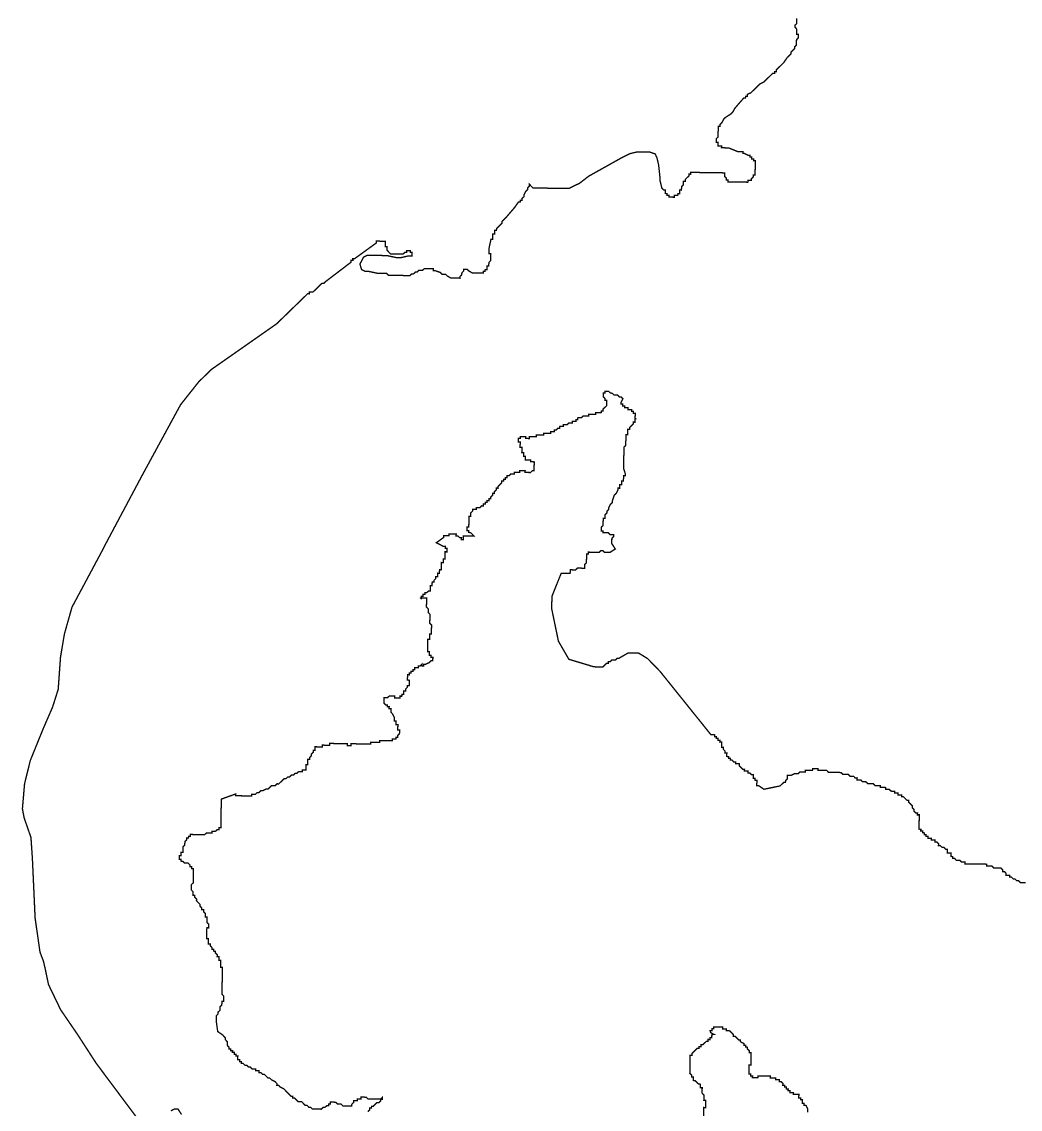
# Model space of a CAD drawing. Header units: metres. Extents: x 257673 to 289848, y 2129691 to 2228029.
# Drawn here: x 264487 to 266704, y 2143651 to 2146067 of the extents above; entities that cross this region are included whole.
import ezdxf

# ---------------------------------------------------------------- set-up
doc = ezdxf.new("R2010")
doc.units = ezdxf.units.M
doc.header["$MEASUREMENT"] = 0
doc.layers.add('HAZARDS LINE', color=1, linetype='Continuous')

msp = doc.modelspace()

# ---------------------------------------------------------------- linework, layer by layer
at = {"layer": 'HAZARDS LINE', "lineweight": 18}
for points in [[(264742.2, 2143632.7, 2.98, 2.98, 0), (264652.3, 2143753.2, 2.98, 2.98, 0), (264610.7, 2143817.4, 2.98, 2.98, 0), (264573.3, 2143872.1, 2.98, 2.98, 0), (264546.3, 2143928.2, 2.98, 2.98, 0), (264538.8, 2143964.1, 2.98, 2.98, 0), (264535.1, 2143980, 2.98, 2.98, 0), (264527.5, 2144000, 2.98, 2.98, 0), (264516.6, 2144075.7, 2.98, 2.98, 0), (264510.6, 2144207.1, 2.98, 2.98, 0), (264507.4, 2144254.8, 2.98, 2.98, 0), (264492.1, 2144298.8, 2.98, 2.98, 0), (264488.4, 2144318.7, 2.98, 2.98, 0), (264493.2, 2144374.3, 2.98, 2.98, 0), (264505.9, 2144425.8, 2.98, 2.98, 0), (264534.8, 2144497, 2.98, 2.98, 0), (264555.4, 2144544.4, 2.98, 2.98, 0), (264567.9, 2144584, 2.98, 2.98, 0), (264573, 2144655.5, 2.98, 2.98, 0), (264581.7, 2144707, 2.98, 2.98, 0), (264598.5, 2144766.4, 2.98, 2.98, 0), (264663.9, 2144888.7, 2.98, 2.98, 0), (264676.2, 2144912.4, 2.98, 2.98, 0), (264753.9, 2145058.4, 2.98, 2.98, 0), (264839.7, 2145216.2, 2.98, 2.98, 0), (264880.2, 2145267.2, 2.98, 2.98, 0), (264908.5, 2145294.7, 2.98, 2.98, 0), (265053.1, 2145395.9, 2.98, 2.98, 0), (265121.7, 2145462.5, 2.98, 2.98, 0), (265125.6, 2145462.4, 2.98, 2.98, 0), (265125.7, 2145466.4, 2.98, 2.98, 0), (265133.6, 2145466.3, 2.98, 2.98, 0), (265153.8, 2145485.9, 2.98, 2.98, 0), (265157.8, 2145485.8, 2.98, 2.98, 0), (265161.8, 2145489.7, 2.98, 2.98, 0), (265218.1, 2145532.6, 2.98, 2.98, 0), (265218.2, 2145536.6, 2.98, 2.98, 0), (265222.2, 2145536.5, 2.98, 2.98, 0), (265222.2, 2145540.5, 2.98, 2.98, 0), (265226.2, 2145540.5, 2.98, 2.98, 0), (265258.3, 2145563.8, 2.98, 2.98, 0), (265274.4, 2145575.5, 2.98, 2.98, 0), (265274.5, 2145579.5, 2.98, 2.98, 0), (265294.4, 2145579.2, 2.98, 2.98, 0), (265294.2, 2145567.3, 2.98, 2.98, 0), (265298.2, 2145567.2, 2.98, 2.98, 0), (265298, 2145559.3, 2.98, 2.98, 0), (265302, 2145555.2, 2.98, 2.98, 0), (265305.9, 2145551.2, 2.98, 2.98, 0), (265333.7, 2145550.8, 2.98, 2.98, 0), (265337.7, 2145554.7, 2.98, 2.98, 0), (265341.7, 2145554.7, 2.98, 2.98, 0), (265341.8, 2145558.6, 2.98, 2.98, 0), (265349.7, 2145558.5, 2.98, 2.98, 0), (265349.7, 2145554.5, 2.98, 2.98, 0), (265353.6, 2145554.5, 2.98, 2.98, 0), (265353.5, 2145546.5, 2.98, 2.98, 0), (265345.6, 2145546.6, 2.98, 2.98, 0), (265329.6, 2145542.9, 2.98, 2.98, 0), (265317.7, 2145543.1, 2.98, 2.98, 0), (265297.9, 2145547.4, 2.98, 2.98, 0), (265254.1, 2145548, 2.98, 2.98, 0), (265246.1, 2145544.1, 2.98, 2.98, 0), (265242, 2145536.3, 2.98, 2.98, 0), (265237.9, 2145528.4, 2.98, 2.98, 0), (265241.7, 2145516.4, 2.98, 2.98, 0), (265249.6, 2145512.3, 2.98, 2.98, 0), (265257.6, 2145512.2, 2.98, 2.98, 0), (265277.4, 2145507.9, 2.98, 2.98, 0), (265297.3, 2145507.6, 2.98, 2.98, 0), (265301.2, 2145503.6, 2.98, 2.98, 0), (265348.9, 2145502.9, 2.98, 2.98, 0), (265352.9, 2145506.8, 2.98, 2.98, 0), (265356.9, 2145506.7, 2.98, 2.98, 0), (265360.9, 2145510.6, 2.98, 2.98, 0), (265364.9, 2145510.6, 2.98, 2.98, 0), (265368.9, 2145514.5, 2.98, 2.98, 0), (265376.9, 2145514.4, 2.98, 2.98, 0), (265380.9, 2145518.3, 2.98, 2.98, 0), (265400.8, 2145518, 2.98, 2.98, 0), (265400.7, 2145514, 2.98, 2.98, 0), (265404.7, 2145514, 2.98, 2.98, 0), (265416.6, 2145509.8, 2.98, 2.98, 0), (265420.5, 2145505.8, 2.98, 2.98, 0), (265428.4, 2145505.6, 2.98, 2.98, 0), (265432.4, 2145501.6, 2.98, 2.98, 0), (265440.2, 2145497.5, 2.98, 2.98, 0), (265460.1, 2145497.2, 2.98, 2.98, 0), (265460.2, 2145501.2, 2.98, 2.98, 0), (265464.2, 2145505.1, 2.98, 2.98, 0), (265464.3, 2145509.1, 2.98, 2.98, 0), (265468.3, 2145513, 2.98, 2.98, 0), (265468.4, 2145517, 2.98, 2.98, 0), (265476.3, 2145516.9, 2.98, 2.98, 0), (265480.2, 2145512.8, 2.98, 2.98, 0), (265488.1, 2145508.7, 2.98, 2.98, 0), (265512, 2145508.4, 2.98, 2.98, 0), (265512, 2145512.4, 2.98, 2.98, 0), (265516, 2145512.3, 2.98, 2.98, 0), (265516.1, 2145516.3, 2.98, 2.98, 0), (265520, 2145516.2, 2.98, 2.98, 0), (265520.2, 2145524.2, 2.98, 2.98, 0), (265524.1, 2145524.1, 2.98, 2.98, 0), (265524.3, 2145532.1, 2.98, 2.98, 0), (265528.3, 2145536, 2.98, 2.98, 0), (265528.5, 2145551.9, 2.98, 2.98, 0), (265524.5, 2145551.9, 2.98, 2.98, 0), (265524.7, 2145563.9, 2.98, 2.98, 0), (265529, 2145583.7, 2.98, 2.98, 0), (265533, 2145583.6, 2.98, 2.98, 0), (265533.1, 2145595.6, 2.98, 2.98, 0), (265537.1, 2145595.5, 2.98, 2.98, 0), (265537.2, 2145603.4, 2.98, 2.98, 0), (265541.2, 2145603.4, 2.98, 2.98, 0), (265541.3, 2145607.4, 2.98, 2.98, 0), (265553.4, 2145619.1, 2.98, 2.98, 0), (265553.4, 2145623.1, 2.98, 2.98, 0), (265557.5, 2145627, 2.98, 2.98, 0), (265561.5, 2145630.9, 2.98, 2.98, 0), (265581.7, 2145654.5, 2.98, 2.98, 0), (265589.9, 2145666.3, 2.98, 2.98, 0), (265593.8, 2145666.2, 2.98, 2.98, 0), (265593.9, 2145670.2, 2.98, 2.98, 0), (265597.9, 2145670.1, 2.98, 2.98, 0), (265597.9, 2145674.1, 2.98, 2.98, 0), (265602, 2145678, 2.98, 2.98, 0), (265602, 2145682, 2.98, 2.98, 0), (265606.1, 2145689.9, 2.98, 2.98, 0), (265610.1, 2145693.8, 2.98, 2.98, 0), (265610.2, 2145697.8, 2.98, 2.98, 0), (265614.2, 2145701.7, 2.98, 2.98, 0), (265614.3, 2145705.7, 2.98, 2.98, 0), (265622.1, 2145697.6, 2.98, 2.98, 0), (265701.6, 2145696.4, 2.98, 2.98, 0), (265725.7, 2145708, 2.98, 2.98, 0), (265745.8, 2145723.6, 2.98, 2.98, 0), (265821.9, 2145766.2, 2.98, 2.98, 0), (265838, 2145773.9, 2.98, 2.98, 0), (265853.9, 2145777.7, 2.98, 2.98, 0), (265881.7, 2145777.3, 2.98, 2.98, 0), (265893.6, 2145773.1, 2.98, 2.98, 0), (265897.5, 2145765.1, 2.98, 2.98, 0), (265901.2, 2145749.1, 2.98, 2.98, 0), (265904.7, 2145717.3, 2.98, 2.98, 0), (265904.6, 2145713.3, 2.98, 2.98, 0), (265908.4, 2145697.3, 2.98, 2.98, 0), (265912.3, 2145693.3, 2.98, 2.98, 0), (265916.3, 2145693.3, 2.98, 2.98, 0), (265916.2, 2145685.3, 2.98, 2.98, 0), (265920.1, 2145685.2, 2.98, 2.98, 0), (265920.1, 2145681.3, 2.98, 2.98, 0), (265924, 2145681.2, 2.98, 2.98, 0), (265924, 2145677.2, 2.98, 2.98, 0), (265935.9, 2145677.1, 2.98, 2.98, 0), (265936, 2145681, 2.98, 2.98, 0), (265943.9, 2145680.9, 2.98, 2.98, 0), (265944, 2145684.9, 2.98, 2.98, 0), (265948, 2145684.8, 2.98, 2.98, 0), (265948.1, 2145692.8, 2.98, 2.98, 0), (265952, 2145692.7, 2.98, 2.98, 0), (265952.2, 2145700.7, 2.98, 2.98, 0), (265956.2, 2145704.6, 2.98, 2.98, 0), (265956.3, 2145712.5, 2.98, 2.98, 0), (265960.3, 2145712.5, 2.98, 2.98, 0), (265960.3, 2145716.5, 2.98, 2.98, 0), (265968.4, 2145724.3, 2.98, 2.98, 0), (265968.5, 2145728.3, 2.98, 2.98, 0), (265972.4, 2145728.2, 2.98, 2.98, 0), (265972.5, 2145732.2, 2.98, 2.98, 0), (266048, 2145731.1, 2.98, 2.98, 0), (266047.9, 2145723.1, 2.98, 2.98, 0), (266051.8, 2145719.1, 2.98, 2.98, 0), (266051.8, 2145715.1, 2.98, 2.98, 0), (266055.7, 2145715, 2.98, 2.98, 0), (266055.7, 2145711.1, 2.98, 2.98, 0), (266099.4, 2145710.4, 2.98, 2.98, 0), (266099.5, 2145714.4, 2.98, 2.98, 0), (266107.4, 2145714.3, 2.98, 2.98, 0), (266107.5, 2145718.3, 2.98, 2.98, 0), (266111.5, 2145722.2, 2.98, 2.98, 0), (266111.6, 2145726.1, 2.98, 2.98, 0), (266115.5, 2145726.1, 2.98, 2.98, 0), (266116, 2145757.9, 2.98, 2.98, 0), (266112, 2145757.9, 2.98, 2.98, 0), (266112.1, 2145761.9, 2.98, 2.98, 0), (266108.1, 2145762, 2.98, 2.98, 0), (266108.2, 2145766, 2.98, 2.98, 0), (266104.2, 2145766, 2.98, 2.98, 0), (266104.3, 2145770, 2.98, 2.98, 0), (266100.3, 2145770.1, 2.98, 2.98, 0), (266092.4, 2145774.1, 2.98, 2.98, 0), (266088.4, 2145774.2, 2.98, 2.98, 0), (266088.5, 2145778.2, 2.98, 2.98, 0), (266076.6, 2145778.4, 2.98, 2.98, 0), (266056.8, 2145786.6, 2.98, 2.98, 0), (266040.9, 2145786.8, 2.98, 2.98, 0), (266041, 2145790.8, 2.98, 2.98, 0), (266033, 2145790.9, 2.98, 2.98, 0), (266033.1, 2145798.9, 2.98, 2.98, 0), (266029.2, 2145798.9, 2.98, 2.98, 0), (266029.3, 2145806.9, 2.98, 2.98, 0), (266033.3, 2145810.8, 2.98, 2.98, 0), (266033.7, 2145834.7, 2.98, 2.98, 0), (266037.6, 2145834.6, 2.98, 2.98, 0), (266037.7, 2145838.6, 2.98, 2.98, 0), (266041.7, 2145842.5, 2.98, 2.98, 0), (266045.8, 2145850.4, 2.98, 2.98, 0), (266049.9, 2145854.3, 2.98, 2.98, 0), (266061.9, 2145862.1, 2.98, 2.98, 0), (266065.9, 2145866, 2.98, 2.98, 0), (266070, 2145873.9, 2.98, 2.98, 0), (266090.3, 2145897.4, 2.98, 2.98, 0), (266094.2, 2145897.4, 2.98, 2.98, 0), (266094.3, 2145901.4, 2.98, 2.98, 0), (266098.3, 2145901.3, 2.98, 2.98, 0), (266098.3, 2145905.3, 2.98, 2.98, 0), (266106.3, 2145909.1, 2.98, 2.98, 0), (266110.4, 2145913.1, 2.98, 2.98, 0), (266126.5, 2145928.7, 2.98, 2.98, 0), (266134.5, 2145932.6, 2.98, 2.98, 0), (266154.7, 2145952.2, 2.98, 2.98, 0), (266158.7, 2145952.1, 2.98, 2.98, 0), (266158.7, 2145956.1, 2.98, 2.98, 0), (266162.7, 2145956, 2.98, 2.98, 0), (266162.8, 2145960, 2.98, 2.98, 0), (266166.8, 2145963.9, 2.98, 2.98, 0), (266178.9, 2145975.7, 2.98, 2.98, 0), (266187, 2145987.5, 2.98, 2.98, 0), (266191, 2145991.4, 2.98, 2.98, 0), (266195.1, 2145995.3, 2.98, 2.98, 0), (266195.1, 2145999.3, 2.98, 2.98, 0), (266199.2, 2146003.2, 2.98, 2.98, 0), (266203.2, 2146007.1, 2.98, 2.98, 0), (266203.3, 2146011.1, 2.98, 2.98, 0), (266207.3, 2146015, 2.98, 2.98, 0), (266207.5, 2146026.9, 2.98, 2.98, 0), (266211.5, 2146030.8, 2.98, 2.98, 0), (266211.6, 2146038.8, 2.98, 2.98, 0), (266207.7, 2146038.9, 2.98, 2.98, 0), (266207.8, 2146050.8, 2.98, 2.98, 0), (266203.9, 2146054.8, 2.98, 2.98, 0), (266204, 2146058.8, 2.98, 2.98, 0), (266208, 2146062.7, 2.98, 2.98, 0), (266208.2, 2146074.6, 2.98, 2.98, 0)], [(266716.4, 2144154.4, 2.98, 2.98, 0), (266704.5, 2144154.6, 2.98, 2.98, 0), (266700.6, 2144158.7, 2.98, 2.98, 0), (266696.6, 2144158.7, 2.98, 2.98, 0), (266692.7, 2144162.7, 2.98, 2.98, 0), (266688.7, 2144162.8, 2.98, 2.98, 0), (266684.8, 2144166.8, 2.98, 2.98, 0), (266680.8, 2144166.9, 2.98, 2.98, 0), (266680.9, 2144170.9, 2.98, 2.98, 0), (266672.9, 2144171, 2.98, 2.98, 0), (266673, 2144175, 2.98, 2.98, 0), (266669.1, 2144179, 2.98, 2.98, 0), (266665.1, 2144179.1, 2.98, 2.98, 0), (266665.2, 2144183, 2.98, 2.98, 0), (266661.2, 2144187.1, 2.98, 2.98, 0), (266645.3, 2144187.3, 2.98, 2.98, 0), (266641.4, 2144191.3, 2.98, 2.98, 0), (266629.5, 2144191.5, 2.98, 2.98, 0), (266629.6, 2144195.5, 2.98, 2.98, 0), (266581.9, 2144196.2, 2.98, 2.98, 0), (266581.9, 2144200.2, 2.98, 2.98, 0), (266574, 2144200.3, 2.98, 2.98, 0), (266570.1, 2144204.3, 2.98, 2.98, 0), (266562.1, 2144204.4, 2.98, 2.98, 0), (266558.2, 2144208.5, 2.98, 2.98, 0), (266554.2, 2144208.5, 2.98, 2.98, 0), (266554.3, 2144212.5, 2.98, 2.98, 0), (266550.3, 2144212.6, 2.98, 2.98, 0), (266550.4, 2144220.5, 2.98, 2.98, 0), (266542.5, 2144220.6, 2.98, 2.98, 0), (266542.6, 2144228.6, 2.98, 2.98, 0), (266538.6, 2144228.7, 2.98, 2.98, 0), (266534.7, 2144232.7, 2.98, 2.98, 0), (266530.7, 2144232.7, 2.98, 2.98, 0), (266526.8, 2144236.8, 2.98, 2.98, 0), (266522.8, 2144236.8, 2.98, 2.98, 0), (266522.9, 2144240.8, 2.98, 2.98, 0), (266519, 2144244.9, 2.98, 2.98, 0), (266515, 2144244.9, 2.98, 2.98, 0), (266515.1, 2144248.9, 2.98, 2.98, 0), (266507.1, 2144249, 2.98, 2.98, 0), (266507.2, 2144253, 2.98, 2.98, 0), (266499.2, 2144253.1, 2.98, 2.98, 0), (266499.3, 2144257.1, 2.98, 2.98, 0), (266495.3, 2144257.1, 2.98, 2.98, 0), (266495.4, 2144261.1, 2.98, 2.98, 0), (266491.4, 2144261.2, 2.98, 2.98, 0), (266491.4, 2144265.1, 2.98, 2.98, 0), (266487.5, 2144265.2, 2.98, 2.98, 0), (266487.5, 2144269.2, 2.98, 2.98, 0), (266483.6, 2144269.2, 2.98, 2.98, 0), (266483.6, 2144273.2, 2.98, 2.98, 0), (266479.6, 2144273.3, 2.98, 2.98, 0), (266480.1, 2144305.1, 2.98, 2.98, 0), (266476.1, 2144305.1, 2.98, 2.98, 0), (266476.2, 2144309.1, 2.98, 2.98, 0), (266472.2, 2144309.2, 2.98, 2.98, 0), (266468.3, 2144313.2, 2.98, 2.98, 0), (266468.4, 2144317.2, 2.98, 2.98, 0), (266464.4, 2144321.2, 2.98, 2.98, 0), (266464.5, 2144325.2, 2.98, 2.98, 0), (266456.7, 2144333.3, 2.98, 2.98, 0), (266456.7, 2144337.2, 2.98, 2.98, 0), (266452.8, 2144337.3, 2.98, 2.98, 0), (266448.8, 2144341.3, 2.98, 2.98, 0), (266444.9, 2144345.4, 2.98, 2.98, 0), (266441, 2144345.4, 2.98, 2.98, 0), (266441, 2144349.4, 2.98, 2.98, 0), (266433.1, 2144349.5, 2.98, 2.98, 0), (266433.1, 2144353.5, 2.98, 2.98, 0), (266425.2, 2144353.6, 2.98, 2.98, 0), (266425.2, 2144357.6, 2.98, 2.98, 0), (266417.3, 2144357.7, 2.98, 2.98, 0), (266413.4, 2144361.7, 2.98, 2.98, 0), (266405.4, 2144361.9, 2.98, 2.98, 0), (266405.5, 2144365.8, 2.98, 2.98, 0), (266393.5, 2144366, 2.98, 2.98, 0), (266393.6, 2144370, 2.98, 2.98, 0), (266381.7, 2144370.2, 2.98, 2.98, 0), (266377.8, 2144374.2, 2.98, 2.98, 0), (266365.8, 2144374.4, 2.98, 2.98, 0), (266361.9, 2144378.4, 2.98, 2.98, 0), (266354, 2144378.5, 2.98, 2.98, 0), (266350.1, 2144382.6, 2.98, 2.98, 0), (266342.1, 2144382.7, 2.98, 2.98, 0), (266342.2, 2144386.6, 2.98, 2.98, 0), (266338.2, 2144386.7, 2.98, 2.98, 0), (266334.3, 2144390.7, 2.98, 2.98, 0), (266326.3, 2144390.9, 2.98, 2.98, 0), (266322.4, 2144394.9, 2.98, 2.98, 0), (266310.5, 2144395.1, 2.98, 2.98, 0), (266306.6, 2144399.1, 2.98, 2.98, 0), (266278.7, 2144399.5, 2.98, 2.98, 0), (266274.8, 2144403.6, 2.98, 2.98, 0), (266255, 2144403.8, 2.98, 2.98, 0), (266255, 2144407.8, 2.98, 2.98, 0), (266243.1, 2144408, 2.98, 2.98, 0), (266243, 2144404, 2.98, 2.98, 0), (266227.1, 2144404.3, 2.98, 2.98, 0), (266227.1, 2144400.3, 2.98, 2.98, 0), (266215.1, 2144400.5, 2.98, 2.98, 0), (266211.1, 2144396.5, 2.98, 2.98, 0), (266203.2, 2144396.7, 2.98, 2.98, 0), (266195.2, 2144392.8, 2.98, 2.98, 0), (266187.2, 2144392.9, 2.98, 2.98, 0), (266187.1, 2144385, 2.98, 2.98, 0), (266183.1, 2144381.1, 2.98, 2.98, 0), (266183, 2144377.1, 2.98, 2.98, 0), (266179, 2144377.1, 2.98, 2.98, 0), (266175, 2144373.2, 2.98, 2.98, 0), (266171, 2144369.3, 2.98, 2.98, 0), (266135.1, 2144361.9, 2.98, 2.98, 0), (266123.3, 2144370, 2.98, 2.98, 0), (266119.3, 2144370.1, 2.98, 2.98, 0), (266119.5, 2144382, 2.98, 2.98, 0), (266115.5, 2144382.1, 2.98, 2.98, 0), (266115.5, 2144386, 2.98, 2.98, 0), (266111.6, 2144386.1, 2.98, 2.98, 0), (266111.7, 2144394, 2.98, 2.98, 0), (266107.7, 2144394.1, 2.98, 2.98, 0), (266103.8, 2144398.1, 2.98, 2.98, 0), (266099.8, 2144398.2, 2.98, 2.98, 0), (266099.9, 2144402.2, 2.98, 2.98, 0), (266091.9, 2144402.3, 2.98, 2.98, 0), (266092, 2144406.3, 2.98, 2.98, 0), (266088, 2144406.3, 2.98, 2.98, 0), (266084.1, 2144410.4, 2.98, 2.98, 0), (266080.2, 2144414.4, 2.98, 2.98, 0), (266080.2, 2144418.4, 2.98, 2.98, 0), (266072.3, 2144418.5, 2.98, 2.98, 0), (266072.3, 2144422.5, 2.98, 2.98, 0), (266068.4, 2144422.5, 2.98, 2.98, 0), (266064.5, 2144426.6, 2.98, 2.98, 0), (266060.5, 2144426.6, 2.98, 2.98, 0), (266060.5, 2144430.6, 2.98, 2.98, 0), (266056.6, 2144430.7, 2.98, 2.98, 0), (266056.6, 2144434.6, 2.98, 2.98, 0), (266052.6, 2144434.7, 2.98, 2.98, 0), (266052.8, 2144442.6, 2.98, 2.98, 0), (266048.8, 2144442.7, 2.98, 2.98, 0), (266048.9, 2144446.7, 2.98, 2.98, 0), (266044.9, 2144450.7, 2.98, 2.98, 0), (266045, 2144454.7, 2.98, 2.98, 0), (266041, 2144454.7, 2.98, 2.98, 0), (266041.2, 2144466.7, 2.98, 2.98, 0), (266037.2, 2144466.7, 2.98, 2.98, 0), (266037.3, 2144470.7, 2.98, 2.98, 0), (266033.3, 2144470.8, 2.98, 2.98, 0), (266033.4, 2144474.7, 2.98, 2.98, 0), (266029.4, 2144474.8, 2.98, 2.98, 0), (266029.4, 2144478.8, 2.98, 2.98, 0), (266025.5, 2144478.8, 2.98, 2.98, 0), (266025.5, 2144482.8, 2.98, 2.98, 0), (266017.6, 2144482.9, 2.98, 2.98, 0), (265904.4, 2144623.8, 2.98, 2.98, 0), (265877, 2144652, 2.98, 2.98, 0), (265857.3, 2144664.2, 2.98, 2.98, 0), (265833.4, 2144664.6, 2.98, 2.98, 0), (265813.4, 2144653, 2.98, 2.98, 0), (265809.4, 2144653, 2.98, 2.98, 0), (265805.4, 2144649.1, 2.98, 2.98, 0), (265797.4, 2144649.2, 2.98, 2.98, 0), (265793.4, 2144645.3, 2.98, 2.98, 0), (265789.4, 2144645.4, 2.98, 2.98, 0), (265789.3, 2144641.4, 2.98, 2.98, 0), (265785.4, 2144641.4, 2.98, 2.98, 0), (265781.3, 2144637.5, 2.98, 2.98, 0), (265777.3, 2144633.6, 2.98, 2.98, 0), (265757.4, 2144633.9, 2.98, 2.98, 0), (265729.7, 2144642.3, 2.98, 2.98, 0), (265702, 2144650.6, 2.98, 2.98, 0), (265678.8, 2144690.7, 2.98, 2.98, 0), (265671.3, 2144726.6, 2.98, 2.98, 0), (265663.9, 2144762.5, 2.98, 2.98, 0), (265664.3, 2144790.4, 2.98, 2.98, 0), (265685, 2144841.8, 2.98, 2.98, 0), (265704.8, 2144841.5, 2.98, 2.98, 0), (265705, 2144849.4, 2.98, 2.98, 0), (265716.9, 2144849.2, 2.98, 2.98, 0), (265720.9, 2144853.2, 2.98, 2.98, 0), (265736.8, 2144852.9, 2.98, 2.98, 0), (265736.9, 2144860.9, 2.98, 2.98, 0), (265741, 2144864.8, 2.98, 2.98, 0), (265741.3, 2144884.7, 2.98, 2.98, 0), (265745.2, 2144884.6, 2.98, 2.98, 0), (265745.3, 2144888.6, 2.98, 2.98, 0), (265769.1, 2144888.2, 2.98, 2.98, 0), (265773.2, 2144892.1, 2.98, 2.98, 0), (265777.2, 2144892.1, 2.98, 2.98, 0), (265781.1, 2144888, 2.98, 2.98, 0), (265793, 2144887.9, 2.98, 2.98, 0), (265805, 2144895.6, 2.98, 2.98, 0), (265797.3, 2144907.7, 2.98, 2.98, 0), (265797.4, 2144919.6, 2.98, 2.98, 0), (265801.5, 2144923.5, 2.98, 2.98, 0), (265801.5, 2144927.5, 2.98, 2.98, 0), (265793.6, 2144927.6, 2.98, 2.98, 0), (265789.7, 2144931.7, 2.98, 2.98, 0), (265777.7, 2144931.8, 2.98, 2.98, 0), (265777.8, 2144935.8, 2.98, 2.98, 0), (265773.8, 2144935.9, 2.98, 2.98, 0), (265773.9, 2144943.8, 2.98, 2.98, 0), (265778, 2144947.7, 2.98, 2.98, 0), (265778.2, 2144963.6, 2.98, 2.98, 0), (265782.2, 2144963.6, 2.98, 2.98, 0), (265782.3, 2144971.5, 2.98, 2.98, 0), (265786.3, 2144975.5, 2.98, 2.98, 0), (265786.4, 2144979.4, 2.98, 2.98, 0), (265790.4, 2144983.3, 2.98, 2.98, 0), (265790.5, 2144987.3, 2.98, 2.98, 0), (265794.6, 2144995.2, 2.98, 2.98, 0), (265798.6, 2144999.1, 2.98, 2.98, 0), (265798.7, 2145003.1, 2.98, 2.98, 0), (265802.8, 2145015, 2.98, 2.98, 0), (265806.9, 2145018.9, 2.98, 2.98, 0), (265811, 2145026.8, 2.98, 2.98, 0), (265811, 2145030.8, 2.98, 2.98, 0), (265815, 2145030.7, 2.98, 2.98, 0), (265815.1, 2145038.6, 2.98, 2.98, 0), (265819.1, 2145038.6, 2.98, 2.98, 0), (265819.2, 2145046.5, 2.98, 2.98, 0), (265823.2, 2145046.5, 2.98, 2.98, 0), (265823.4, 2145058.4, 2.98, 2.98, 0), (265827.3, 2145058.3, 2.98, 2.98, 0), (265827.4, 2145062.3, 2.98, 2.98, 0), (265823.6, 2145074.3, 2.98, 2.98, 0), (265824.3, 2145122, 2.98, 2.98, 0), (265828.3, 2145125.9, 2.98, 2.98, 0), (265828.7, 2145149.8, 2.98, 2.98, 0), (265832.7, 2145149.7, 2.98, 2.98, 0), (265832.8, 2145161.7, 2.98, 2.98, 0), (265836.8, 2145161.6, 2.98, 2.98, 0), (265836.9, 2145165.6, 2.98, 2.98, 0), (265840.9, 2145169.5, 2.98, 2.98, 0), (265844.9, 2145173.4, 2.98, 2.98, 0), (265845, 2145177.4, 2.98, 2.98, 0), (265849, 2145177.3, 2.98, 2.98, 0), (265849.1, 2145185.3, 2.98, 2.98, 0), (265849.3, 2145197.2, 2.98, 2.98, 0), (265845.3, 2145197.3, 2.98, 2.98, 0), (265845.4, 2145201.2, 2.98, 2.98, 0), (265841.4, 2145201.3, 2.98, 2.98, 0), (265841.4, 2145205.3, 2.98, 2.98, 0), (265833.5, 2145205.4, 2.98, 2.98, 0), (265833.5, 2145209.4, 2.98, 2.98, 0), (265825.6, 2145209.5, 2.98, 2.98, 0), (265825.7, 2145213.5, 2.98, 2.98, 0), (265821.7, 2145213.5, 2.98, 2.98, 0), (265821.7, 2145217.5, 2.98, 2.98, 0), (265817.8, 2145217.5, 2.98, 2.98, 0), (265817.8, 2145221.5, 2.98, 2.98, 0), (265821.9, 2145229.4, 2.98, 2.98, 0), (265818, 2145233.4, 2.98, 2.98, 0), (265814, 2145233.5, 2.98, 2.98, 0), (265810.1, 2145237.5, 2.98, 2.98, 0), (265802.2, 2145237.7, 2.98, 2.98, 0), (265798.2, 2145241.7, 2.98, 2.98, 0), (265794.3, 2145241.8, 2.98, 2.98, 0), (265790.4, 2145245.8, 2.98, 2.98, 0), (265782.4, 2145245.9, 2.98, 2.98, 0), (265782.3, 2145241.9, 2.98, 2.98, 0), (265778.4, 2145242, 2.98, 2.98, 0), (265778.3, 2145234, 2.98, 2.98, 0), (265782.2, 2145230, 2.98, 2.98, 0), (265782.1, 2145226, 2.98, 2.98, 0), (265786.1, 2145226, 2.98, 2.98, 0), (265785.9, 2145214, 2.98, 2.98, 0), (265781.9, 2145210.1, 2.98, 2.98, 0), (265777.8, 2145206.2, 2.98, 2.98, 0), (265777.8, 2145202.2, 2.98, 2.98, 0), (265773.8, 2145202.3, 2.98, 2.98, 0), (265773.7, 2145198.3, 2.98, 2.98, 0), (265761.8, 2145198.5, 2.98, 2.98, 0), (265761.8, 2145194.5, 2.98, 2.98, 0), (265745.9, 2145194.8, 2.98, 2.98, 0), (265745.8, 2145190.8, 2.98, 2.98, 0), (265733.9, 2145191, 2.98, 2.98, 0), (265729.8, 2145187, 2.98, 2.98, 0), (265721.9, 2145187.2, 2.98, 2.98, 0), (265721.8, 2145183.2, 2.98, 2.98, 0), (265717.9, 2145183.2, 2.98, 2.98, 0), (265717.8, 2145179.3, 2.98, 2.98, 0), (265709.9, 2145179.4, 2.98, 2.98, 0), (265709.8, 2145175.4, 2.98, 2.98, 0), (265701.8, 2145175.5, 2.98, 2.98, 0), (265697.8, 2145171.6, 2.98, 2.98, 0), (265689.9, 2145171.7, 2.98, 2.98, 0), (265689.8, 2145167.8, 2.98, 2.98, 0), (265681.9, 2145167.9, 2.98, 2.98, 0), (265681.8, 2145163.9, 2.98, 2.98, 0), (265677.8, 2145164, 2.98, 2.98, 0), (265673.8, 2145160, 2.98, 2.98, 0), (265669.8, 2145160.1, 2.98, 2.98, 0), (265669.8, 2145156.1, 2.98, 2.98, 0), (265661.8, 2145156.2, 2.98, 2.98, 0), (265661.7, 2145152.3, 2.98, 2.98, 0), (265645.8, 2145152.5, 2.98, 2.98, 0), (265645.8, 2145148.5, 2.98, 2.98, 0), (265629.9, 2145148.8, 2.98, 2.98, 0), (265629.8, 2145144.8, 2.98, 2.98, 0), (265613.9, 2145145, 2.98, 2.98, 0), (265613.9, 2145141, 2.98, 2.98, 0), (265605.9, 2145141.2, 2.98, 2.98, 0), (265606, 2145145.1, 2.98, 2.98, 0), (265594.1, 2145145.3, 2.98, 2.98, 0), (265594, 2145141.3, 2.98, 2.98, 0), (265590, 2145141.4, 2.98, 2.98, 0), (265589.9, 2145133.4, 2.98, 2.98, 0), (265593.9, 2145133.4, 2.98, 2.98, 0), (265593.7, 2145121.5, 2.98, 2.98, 0), (265597.7, 2145121.4, 2.98, 2.98, 0), (265597.5, 2145109.5, 2.98, 2.98, 0), (265601.5, 2145109.4, 2.98, 2.98, 0), (265601.4, 2145101.5, 2.98, 2.98, 0), (265605.3, 2145101.4, 2.98, 2.98, 0), (265605.2, 2145093.5, 2.98, 2.98, 0), (265617.1, 2145093.3, 2.98, 2.98, 0), (265617.1, 2145089.3, 2.98, 2.98, 0), (265625, 2145089.2, 2.98, 2.98, 0), (265624.7, 2145069.3, 2.98, 2.98, 0), (265620.8, 2145069.4, 2.98, 2.98, 0), (265616.7, 2145065.5, 2.98, 2.98, 0), (265604.8, 2145065.6, 2.98, 2.98, 0), (265604.9, 2145069.6, 2.98, 2.98, 0), (265592.9, 2145069.8, 2.98, 2.98, 0), (265592.9, 2145065.8, 2.98, 2.98, 0), (265580.9, 2145066, 2.98, 2.98, 0), (265580.9, 2145062, 2.98, 2.98, 0), (265572.9, 2145062.1, 2.98, 2.98, 0), (265568.9, 2145058.2, 2.98, 2.98, 0), (265564.9, 2145058.3, 2.98, 2.98, 0), (265564.9, 2145054.3, 2.98, 2.98, 0), (265560.9, 2145054.3, 2.98, 2.98, 0), (265560.8, 2145050.4, 2.98, 2.98, 0), (265556.9, 2145050.4, 2.98, 2.98, 0), (265556.8, 2145046.5, 2.98, 2.98, 0), (265552.8, 2145046.5, 2.98, 2.98, 0), (265552.8, 2145042.5, 2.98, 2.98, 0), (265544.7, 2145034.7, 2.98, 2.98, 0), (265544.6, 2145030.7, 2.98, 2.98, 0), (265540.7, 2145030.8, 2.98, 2.98, 0), (265540.6, 2145026.8, 2.98, 2.98, 0), (265536.6, 2145022.9, 2.98, 2.98, 0), (265536.5, 2145018.9, 2.98, 2.98, 0), (265532.5, 2145019, 2.98, 2.98, 0), (265532.5, 2145015, 2.98, 2.98, 0), (265528.4, 2145011.1, 2.98, 2.98, 0), (265528.4, 2145007.1, 2.98, 2.98, 0), (265524.4, 2145007.2, 2.98, 2.98, 0), (265524.4, 2145003.2, 2.98, 2.98, 0), (265520.4, 2145003.3, 2.98, 2.98, 0), (265520.3, 2144999.3, 2.98, 2.98, 0), (265516.3, 2144999.3, 2.98, 2.98, 0), (265516.3, 2144995.4, 2.98, 2.98, 0), (265512.3, 2144995.4, 2.98, 2.98, 0), (265512.3, 2144991.4, 2.98, 2.98, 0), (265508.3, 2144991.5, 2.98, 2.98, 0), (265504.2, 2144987.6, 2.98, 2.98, 0), (265496.3, 2144987.7, 2.98, 2.98, 0), (265496.2, 2144983.7, 2.98, 2.98, 0), (265488.3, 2144983.9, 2.98, 2.98, 0), (265488.2, 2144979.9, 2.98, 2.98, 0), (265484.2, 2144976, 2.98, 2.98, 0), (265484.1, 2144968, 2.98, 2.98, 0), (265480.1, 2144968.1, 2.98, 2.98, 0), (265479.7, 2144944.2, 2.98, 2.98, 0), (265475.8, 2144944.3, 2.98, 2.98, 0), (265475.7, 2144936.3, 2.98, 2.98, 0), (265479.6, 2144936.3, 2.98, 2.98, 0), (265479.6, 2144932.3, 2.98, 2.98, 0), (265483.5, 2144932.2, 2.98, 2.98, 0), (265487.5, 2144928.2, 2.98, 2.98, 0), (265491.4, 2144924.2, 2.98, 2.98, 0), (265467.5, 2144924.5, 2.98, 2.98, 0), (265467.4, 2144916.6, 2.98, 2.98, 0), (265463.4, 2144916.6, 2.98, 2.98, 0), (265463.5, 2144920.6, 2.98, 2.98, 0), (265459.5, 2144920.7, 2.98, 2.98, 0), (265455.6, 2144924.7, 2.98, 2.98, 0), (265451.6, 2144924.7, 2.98, 2.98, 0), (265451.7, 2144928.7, 2.98, 2.98, 0), (265435.8, 2144929, 2.98, 2.98, 0), (265435.7, 2144925, 2.98, 2.98, 0), (265423.8, 2144925.2, 2.98, 2.98, 0), (265423.7, 2144921.2, 2.98, 2.98, 0), (265407.7, 2144909.5, 2.98, 2.98, 0), (265423.4, 2144901.3, 2.98, 2.98, 0), (265427.4, 2144901.3, 2.98, 2.98, 0), (265427.4, 2144897.3, 2.98, 2.98, 0), (265431.3, 2144897.2, 2.98, 2.98, 0), (265431.2, 2144889.3, 2.98, 2.98, 0), (265427.2, 2144889.3, 2.98, 2.98, 0), (265427, 2144873.4, 2.98, 2.98, 0), (265423, 2144873.5, 2.98, 2.98, 0), (265422.9, 2144865.5, 2.98, 2.98, 0), (265418.9, 2144865.6, 2.98, 2.98, 0), (265418.7, 2144849.7, 2.98, 2.98, 0), (265414.7, 2144849.7, 2.98, 2.98, 0), (265414.6, 2144841.8, 2.98, 2.98, 0), (265410.6, 2144841.9, 2.98, 2.98, 0), (265410.5, 2144833.9, 2.98, 2.98, 0), (265406.5, 2144834, 2.98, 2.98, 0), (265406.5, 2144830, 2.98, 2.98, 0), (265402.5, 2144826.1, 2.98, 2.98, 0), (265402.4, 2144822.1, 2.98, 2.98, 0), (265398.4, 2144822.2, 2.98, 2.98, 0), (265398.3, 2144814.2, 2.98, 2.98, 0), (265394.3, 2144814.3, 2.98, 2.98, 0), (265394.1, 2144802.3, 2.98, 2.98, 0), (265390.2, 2144802.4, 2.98, 2.98, 0), (265386.1, 2144798.5, 2.98, 2.98, 0), (265382.2, 2144798.5, 2.98, 2.98, 0), (265382.1, 2144794.6, 2.98, 2.98, 0), (265378.1, 2144794.6, 2.98, 2.98, 0), (265378.1, 2144790.6, 2.98, 2.98, 0), (265374.1, 2144790.7, 2.98, 2.98, 0), (265374, 2144786.7, 2.98, 2.98, 0), (265386, 2144786.5, 2.98, 2.98, 0), (265385.7, 2144766.7, 2.98, 2.98, 0), (265389.6, 2144762.6, 2.98, 2.98, 0), (265389.5, 2144754.7, 2.98, 2.98, 0), (265393.4, 2144750.7, 2.98, 2.98, 0), (265393.1, 2144730.8, 2.98, 2.98, 0), (265397, 2144726.7, 2.98, 2.98, 0), (265396.7, 2144706.9, 2.98, 2.98, 0), (265392.7, 2144706.9, 2.98, 2.98, 0), (265392.6, 2144695, 2.98, 2.98, 0), (265388.6, 2144695.1, 2.98, 2.98, 0), (265388.2, 2144667.2, 2.98, 2.98, 0), (265392.1, 2144667.2, 2.98, 2.98, 0), (265392, 2144659.2, 2.98, 2.98, 0), (265396, 2144659.2, 2.98, 2.98, 0), (265395.9, 2144655.2, 2.98, 2.98, 0), (265399.9, 2144655.1, 2.98, 2.98, 0), (265399.8, 2144647.2, 2.98, 2.98, 0), (265395.8, 2144647.2, 2.98, 2.98, 0), (265391.8, 2144643.3, 2.98, 2.98, 0), (265383.8, 2144639.5, 2.98, 2.98, 0), (265379.8, 2144639.5, 2.98, 2.98, 0), (265379.7, 2144635.5, 2.98, 2.98, 0), (265375.8, 2144635.6, 2.98, 2.98, 0), (265375.8, 2144639.6, 2.98, 2.98, 0), (265371.8, 2144635.7, 2.98, 2.98, 0), (265367.8, 2144635.7, 2.98, 2.98, 0), (265367.8, 2144631.7, 2.98, 2.98, 0), (265359.8, 2144631.9, 2.98, 2.98, 0), (265359.8, 2144627.9, 2.98, 2.98, 0), (265355.8, 2144627.9, 2.98, 2.98, 0), (265355.7, 2144624, 2.98, 2.98, 0), (265351.7, 2144624, 2.98, 2.98, 0), (265351.7, 2144620, 2.98, 2.98, 0), (265347.7, 2144620.1, 2.98, 2.98, 0), (265347.7, 2144616.1, 2.98, 2.98, 0), (265343.7, 2144616.2, 2.98, 2.98, 0), (265343.5, 2144604.3, 2.98, 2.98, 0), (265347.5, 2144604.2, 2.98, 2.98, 0), (265347.3, 2144592.3, 2.98, 2.98, 0), (265343.3, 2144592.3, 2.98, 2.98, 0), (265343.3, 2144588.4, 2.98, 2.98, 0), (265339.2, 2144584.4, 2.98, 2.98, 0), (265339.2, 2144580.5, 2.98, 2.98, 0), (265335.2, 2144580.5, 2.98, 2.98, 0), (265335.1, 2144572.6, 2.98, 2.98, 0), (265331.1, 2144572.6, 2.98, 2.98, 0), (265331, 2144568.7, 2.98, 2.98, 0), (265327.1, 2144568.7, 2.98, 2.98, 0), (265327, 2144564.7, 2.98, 2.98, 0), (265315.1, 2144564.9, 2.98, 2.98, 0), (265315.1, 2144568.9, 2.98, 2.98, 0), (265303.2, 2144569.1, 2.98, 2.98, 0), (265299.2, 2144565.2, 2.98, 2.98, 0), (265291.2, 2144565.3, 2.98, 2.98, 0), (265291.1, 2144553.3, 2.98, 2.98, 0), (265295, 2144549.3, 2.98, 2.98, 0), (265299, 2144549.3, 2.98, 2.98, 0), (265298.9, 2144545.3, 2.98, 2.98, 0), (265302.9, 2144545.2, 2.98, 2.98, 0), (265302.8, 2144541.2, 2.98, 2.98, 0), (265306.8, 2144541.2, 2.98, 2.98, 0), (265306.7, 2144533.2, 2.98, 2.98, 0), (265310.6, 2144529.2, 2.98, 2.98, 0), (265314.4, 2144521.2, 2.98, 2.98, 0), (265314.3, 2144513.2, 2.98, 2.98, 0), (265318.3, 2144513.2, 2.98, 2.98, 0), (265318.2, 2144505.2, 2.98, 2.98, 0), (265322.2, 2144505.2, 2.98, 2.98, 0), (265322, 2144493.2, 2.98, 2.98, 0), (265326, 2144493.2, 2.98, 2.98, 0), (265325.8, 2144485.2, 2.98, 2.98, 0), (265321.8, 2144481.3, 2.98, 2.98, 0), (265321.7, 2144477.3, 2.98, 2.98, 0), (265317.8, 2144477.4, 2.98, 2.98, 0), (265317.7, 2144473.4, 2.98, 2.98, 0), (265309.8, 2144473.5, 2.98, 2.98, 0), (265309.7, 2144469.6, 2.98, 2.98, 0), (265281.9, 2144470, 2.98, 2.98, 0), (265281.8, 2144466, 2.98, 2.98, 0), (265261.9, 2144466.3, 2.98, 2.98, 0), (265261.9, 2144462.3, 2.98, 2.98, 0), (265218.2, 2144463, 2.98, 2.98, 0), (265218.1, 2144459, 2.98, 2.98, 0), (265210.1, 2144459.1, 2.98, 2.98, 0), (265210.2, 2144463.1, 2.98, 2.98, 0), (265170.5, 2144463.7, 2.98, 2.98, 0), (265170.4, 2144459.7, 2.98, 2.98, 0), (265154.5, 2144459.9, 2.98, 2.98, 0), (265154.4, 2144456, 2.98, 2.98, 0), (265138.5, 2144456.2, 2.98, 2.98, 0), (265138.4, 2144448.3, 2.98, 2.98, 0), (265134.4, 2144448.3, 2.98, 2.98, 0), (265134.4, 2144444.3, 2.98, 2.98, 0), (265130.4, 2144440.4, 2.98, 2.98, 0), (265130.3, 2144436.4, 2.98, 2.98, 0), (265126.3, 2144432.5, 2.98, 2.98, 0), (265126.2, 2144428.6, 2.98, 2.98, 0), (265122.2, 2144428.6, 2.98, 2.98, 0), (265122.1, 2144416.7, 2.98, 2.98, 0), (265118.1, 2144416.7, 2.98, 2.98, 0), (265117.9, 2144404.8, 2.98, 2.98, 0), (265109.9, 2144404.9, 2.98, 2.98, 0), (265109.9, 2144401, 2.98, 2.98, 0), (265101.9, 2144401.1, 2.98, 2.98, 0), (265097.9, 2144397.2, 2.98, 2.98, 0), (265093.9, 2144397.2, 2.98, 2.98, 0), (265089.9, 2144393.3, 2.98, 2.98, 0), (265085.9, 2144393.4, 2.98, 2.98, 0), (265081.9, 2144389.4, 2.98, 2.98, 0), (265077.9, 2144389.5, 2.98, 2.98, 0), (265073.9, 2144385.6, 2.98, 2.98, 0), (265069.9, 2144385.6, 2.98, 2.98, 0), (265065.9, 2144381.7, 2.98, 2.98, 0), (265061.8, 2144377.8, 2.98, 2.98, 0), (265057.8, 2144373.9, 2.98, 2.98, 0), (265053.8, 2144374, 2.98, 2.98, 0), (265049.8, 2144370, 2.98, 2.98, 0), (265041.8, 2144370.2, 2.98, 2.98, 0), (265037.8, 2144366.2, 2.98, 2.98, 0), (265033.8, 2144362.3, 2.98, 2.98, 0), (265029.8, 2144362.4, 2.98, 2.98, 0), (265021.8, 2144358.5, 2.98, 2.98, 0), (265017.8, 2144358.6, 2.98, 2.98, 0), (265013.8, 2144354.7, 2.98, 2.98, 0), (265009.8, 2144354.7, 2.98, 2.98, 0), (265005.8, 2144350.8, 2.98, 2.98, 0), (264997.8, 2144350.9, 2.98, 2.98, 0), (264997.8, 2144347, 2.98, 2.98, 0), (264962, 2144347.5, 2.98, 2.98, 0), (264962.1, 2144351.5, 2.98, 2.98, 0), (264930.1, 2144340, 2.98, 2.98, 0), (264929.1, 2144276.4, 2.98, 2.98, 0), (264925.2, 2144276.5, 2.98, 2.98, 0), (264925.1, 2144272.5, 2.98, 2.98, 0), (264921.1, 2144272.5, 2.98, 2.98, 0), (264917.1, 2144268.6, 2.98, 2.98, 0), (264909.1, 2144268.7, 2.98, 2.98, 0), (264909.1, 2144264.8, 2.98, 2.98, 0), (264897.2, 2144264.9, 2.98, 2.98, 0), (264893.1, 2144261, 2.98, 2.98, 0), (264861.3, 2144261.5, 2.98, 2.98, 0), (264861.3, 2144257.5, 2.98, 2.98, 0), (264857.3, 2144257.6, 2.98, 2.98, 0), (264857.2, 2144253.6, 2.98, 2.98, 0), (264853.3, 2144253.7, 2.98, 2.98, 0), (264853.2, 2144249.7, 2.98, 2.98, 0), (264849.2, 2144245.8, 2.98, 2.98, 0), (264849, 2144237.8, 2.98, 2.98, 0), (264845, 2144233.9, 2.98, 2.98, 0), (264844.8, 2144222, 2.98, 2.98, 0), (264840.9, 2144222, 2.98, 2.98, 0), (264840.7, 2144214.1, 2.98, 2.98, 0), (264836.8, 2144214.1, 2.98, 2.98, 0), (264836.6, 2144206.2, 2.98, 2.98, 0), (264840.6, 2144206.1, 2.98, 2.98, 0), (264840.6, 2144202.2, 2.98, 2.98, 0), (264844.5, 2144202.1, 2.98, 2.98, 0), (264848.5, 2144198.1, 2.98, 2.98, 0), (264856.4, 2144197.9, 2.98, 2.98, 0), (264860.3, 2144193.9, 2.98, 2.98, 0), (264860.3, 2144189.9, 2.98, 2.98, 0), (264864.2, 2144189.9, 2.98, 2.98, 0), (264864.2, 2144185.9, 2.98, 2.98, 0), (264868.2, 2144185.8, 2.98, 2.98, 0), (264867.7, 2144154, 2.98, 2.98, 0), (264863.6, 2144150.1, 2.98, 2.98, 0), (264863.5, 2144138.2, 2.98, 2.98, 0), (264867.4, 2144134.2, 2.98, 2.98, 0), (264867.3, 2144126.2, 2.98, 2.98, 0), (264871.2, 2144126.2, 2.98, 2.98, 0), (264871.2, 2144122.2, 2.98, 2.98, 0), (264875.1, 2144118.1, 2.98, 2.98, 0), (264875, 2144114.2, 2.98, 2.98, 0), (264879, 2144110.1, 2.98, 2.98, 0), (264882.9, 2144106.1, 2.98, 2.98, 0), (264882.8, 2144102.1, 2.98, 2.98, 0), (264886.7, 2144098.1, 2.98, 2.98, 0), (264886.7, 2144094.1, 2.98, 2.98, 0), (264890.6, 2144094.1, 2.98, 2.98, 0), (264890.6, 2144090.1, 2.98, 2.98, 0), (264894.5, 2144086, 2.98, 2.98, 0), (264894.4, 2144078.1, 2.98, 2.98, 0), (264898.4, 2144078, 2.98, 2.98, 0), (264898.2, 2144066.1, 2.98, 2.98, 0), (264902.1, 2144062.1, 2.98, 2.98, 0), (264902, 2144054.1, 2.98, 2.98, 0), (264898, 2144054.2, 2.98, 2.98, 0), (264897.6, 2144030.3, 2.98, 2.98, 0), (264901.6, 2144030.3, 2.98, 2.98, 0), (264901.4, 2144018.3, 2.98, 2.98, 0), (264905.4, 2144018.3, 2.98, 2.98, 0), (264905.4, 2144014.3, 2.98, 2.98, 0), (264909.3, 2144010.3, 2.98, 2.98, 0), (264909.2, 2144006.3, 2.98, 2.98, 0), (264913.2, 2144006.2, 2.98, 2.98, 0), (264913.1, 2144002.3, 2.98, 2.98, 0), (264917.1, 2144002.2, 2.98, 2.98, 0), (264917.1, 2143998.2, 2.98, 2.98, 0), (264921, 2143994.2, 2.98, 2.98, 0), (264920.9, 2143990.2, 2.98, 2.98, 0), (264924.9, 2143990.2, 2.98, 2.98, 0), (264924.8, 2143982.2, 2.98, 2.98, 0), (264928.7, 2143982.1, 2.98, 2.98, 0), (264928.5, 2143966.2, 2.98, 2.98, 0), (264932.5, 2143966.2, 2.98, 2.98, 0), (264931.6, 2143906.6, 2.98, 2.98, 0), (264935.5, 2143902.5, 2.98, 2.98, 0), (264935.3, 2143890.6, 2.98, 2.98, 0), (264931.4, 2143890.6, 2.98, 2.98, 0), (264931.2, 2143882.7, 2.98, 2.98, 0), (264927.2, 2143878.8, 2.98, 2.98, 0), (264927.1, 2143870.8, 2.98, 2.98, 0), (264923.1, 2143866.9, 2.98, 2.98, 0), (264923, 2143862.9, 2.98, 2.98, 0), (264919, 2143859, 2.98, 2.98, 0), (264918.8, 2143847.1, 2.98, 2.98, 0), (264922.1, 2143823.8, 2.98, 2.98, 0), (264933.1, 2143816.2, 2.98, 2.98, 0), (264939.4, 2143809.2, 2.98, 2.98, 0), (264939.4, 2143805.3, 2.98, 2.98, 0), (264943.3, 2143801.2, 2.98, 2.98, 0), (264943.2, 2143793.3, 2.98, 2.98, 0), (264947.1, 2143789.2, 2.98, 2.98, 0), (264947.1, 2143785.3, 2.98, 2.98, 0), (264951, 2143785.2, 2.98, 2.98, 0), (264951, 2143781.2, 2.98, 2.98, 0), (264955, 2143781.2, 2.98, 2.98, 0), (264954.9, 2143777.2, 2.98, 2.98, 0), (264958.9, 2143777.2, 2.98, 2.98, 0), (264958.8, 2143773.2, 2.98, 2.98, 0), (264962.8, 2143773.1, 2.98, 2.98, 0), (264962.8, 2143769.1, 2.98, 2.98, 0), (264966.8, 2143769.1, 2.98, 2.98, 0), (264966.7, 2143761.1, 2.98, 2.98, 0), (264970.6, 2143761.1, 2.98, 2.98, 0), (264970.6, 2143757.1, 2.98, 2.98, 0), (264974.6, 2143757.1, 2.98, 2.98, 0), (264974.5, 2143753.1, 2.98, 2.98, 0), (264978.5, 2143753, 2.98, 2.98, 0), (264982.4, 2143749, 2.98, 2.98, 0), (264986.4, 2143748.9, 2.98, 2.98, 0), (264990.3, 2143744.9, 2.98, 2.98, 0), (264994.3, 2143744.9, 2.98, 2.98, 0), (264998.2, 2143740.8, 2.98, 2.98, 0), (265006.2, 2143740.7, 2.98, 2.98, 0), (265006.1, 2143736.8, 2.98, 2.98, 0), (265014.1, 2143736.7, 2.98, 2.98, 0), (265014, 2143732.7, 2.98, 2.98, 0), (265018, 2143732.6, 2.98, 2.98, 0), (265021.9, 2143728.6, 2.98, 2.98, 0), (265025.9, 2143728.5, 2.98, 2.98, 0), (265029.8, 2143724.5, 2.98, 2.98, 0), (265033.8, 2143720.5, 2.98, 2.98, 0), (265037.7, 2143720.4, 2.98, 2.98, 0), (265041.7, 2143716.4, 2.98, 2.98, 0), (265049.6, 2143712.3, 2.98, 2.98, 0), (265053.5, 2143708.3, 2.98, 2.98, 0), (265053.4, 2143704.3, 2.98, 2.98, 0), (265057.4, 2143704.3, 2.98, 2.98, 0), (265061.3, 2143700.2, 2.98, 2.98, 0), (265069.3, 2143696.2, 2.98, 2.98, 0), (265073.2, 2143692.1, 2.98, 2.98, 0), (265077.1, 2143688.1, 2.98, 2.98, 0), (265081, 2143684.1, 2.98, 2.98, 0), (265085, 2143680, 2.98, 2.98, 0), (265088.9, 2143680, 2.98, 2.98, 0), (265088.9, 2143676, 2.98, 2.98, 0), (265092.9, 2143676, 2.98, 2.98, 0), (265096.8, 2143671.9, 2.98, 2.98, 0), (265100.7, 2143667.9, 2.98, 2.98, 0), (265108.7, 2143667.8, 2.98, 2.98, 0), (265112.6, 2143663.8, 2.98, 2.98, 0), (265116.5, 2143659.7, 2.98, 2.98, 0), (265120.5, 2143659.7, 2.98, 2.98, 0), (265124.4, 2143655.7, 2.98, 2.98, 0), (265128.4, 2143655.6, 2.98, 2.98, 0), (265132.3, 2143651.6, 2.98, 2.98, 0), (265152.2, 2143651.3, 2.98, 2.98, 0), (265156.3, 2143655.3, 2.98, 2.98, 0), (265160.2, 2143655.2, 2.98, 2.98, 0), (265164.3, 2143659.1, 2.98, 2.98, 0), (265168.2, 2143659.1, 2.98, 2.98, 0), (265168.3, 2143663.1, 2.98, 2.98, 0), (265172.3, 2143663, 2.98, 2.98, 0), (265172.3, 2143667, 2.98, 2.98, 0), (265184.2, 2143666.8, 2.98, 2.98, 0), (265188.2, 2143662.8, 2.98, 2.98, 0), (265196.1, 2143662.7, 2.98, 2.98, 0), (265200.1, 2143658.7, 2.98, 2.98, 0), (265219.9, 2143658.4, 2.98, 2.98, 0), (265220, 2143662.4, 2.98, 2.98, 0), (265224, 2143666.3, 2.98, 2.98, 0), (265224.1, 2143670.3, 2.98, 2.98, 0), (265232, 2143670.2, 2.98, 2.98, 0), (265232.1, 2143674.2, 2.98, 2.98, 0), (265240, 2143674.1, 2.98, 2.98, 0), (265240.1, 2143678.1, 2.98, 2.98, 0), (265252, 2143677.9, 2.98, 2.98, 0), (265255.9, 2143673.9, 2.98, 2.98, 0), (265287.8, 2143673.5, 2.98, 2.98, 0), (265287.8, 2143677.5, 2.98, 2.98, 0), (265283.8, 2143673.5, 2.98, 2.98, 0), (265283.7, 2143669.5, 2.98, 2.98, 0), (265279.7, 2143665.6, 2.98, 2.98, 0), (265275.7, 2143665.7, 2.98, 2.98, 0), (265271.7, 2143661.7, 2.98, 2.98, 0), (265267.7, 2143657.8, 2.98, 2.98, 0), (265263.7, 2143657.9, 2.98, 2.98, 0), (265263.6, 2143653.9, 2.98, 2.98, 0), (265259.7, 2143653.9, 2.98, 2.98, 0), (265259.6, 2143650, 2.98, 2.98, 0), (265255.6, 2143646, 2.98, 2.98, 0)], [(266001.2, 2143635.1, 2.98, 2.98, 0), (266001.5, 2143655, 2.98, 2.98, 0), (266005.4, 2143654.9, 2.98, 2.98, 0), (266005.6, 2143670.8, 2.98, 2.98, 0), (266001.7, 2143670.9, 2.98, 2.98, 0), (266001.8, 2143682.8, 2.98, 2.98, 0), (265997.9, 2143686.9, 2.98, 2.98, 0), (265998, 2143698.8, 2.98, 2.98, 0), (265994.1, 2143698.8, 2.98, 2.98, 0), (265994.2, 2143706.8, 2.98, 2.98, 0), (265990.2, 2143706.9, 2.98, 2.98, 0), (265986.3, 2143710.9, 2.98, 2.98, 0), (265982.3, 2143714.9, 2.98, 2.98, 0), (265978.4, 2143715, 2.98, 2.98, 0), (265978.5, 2143722.9, 2.98, 2.98, 0), (265974.5, 2143723, 2.98, 2.98, 0), (265974.5, 2143726.9, 2.98, 2.98, 0), (265970.6, 2143731, 2.98, 2.98, 0), (265971.1, 2143770.8, 2.98, 2.98, 0), (265975.1, 2143770.7, 2.98, 2.98, 0), (265975.1, 2143774.7, 2.98, 2.98, 0), (265979.2, 2143778.6, 2.98, 2.98, 0), (265983.2, 2143782.5, 2.98, 2.98, 0), (265987.2, 2143786.5, 2.98, 2.98, 0), (265991.2, 2143786.4, 2.98, 2.98, 0), (265991.3, 2143790.4, 2.98, 2.98, 0), (265995.2, 2143790.3, 2.98, 2.98, 0), (265995.3, 2143794.3, 2.98, 2.98, 0), (265999.3, 2143794.3, 2.98, 2.98, 0), (266003.3, 2143798.2, 2.98, 2.98, 0), (266007.3, 2143802.1, 2.98, 2.98, 0), (266011.3, 2143802.1, 2.98, 2.98, 0), (266011.3, 2143806.1, 2.98, 2.98, 0), (266015.3, 2143806, 2.98, 2.98, 0), (266015.4, 2143810, 2.98, 2.98, 0), (266019.4, 2143809.9, 2.98, 2.98, 0), (266019.5, 2143817.9, 2.98, 2.98, 0), (266023.4, 2143817.8, 2.98, 2.98, 0), (266016.7, 2143821.5, 2.98, 2.98, 0), (266015.6, 2143826, 2.98, 2.98, 0), (266019.6, 2143825.9, 2.98, 2.98, 0), (266019.6, 2143829.9, 2.98, 2.98, 0), (266023.6, 2143829.8, 2.98, 2.98, 0), (266023.7, 2143833.8, 2.98, 2.98, 0), (266043.5, 2143833.5, 2.98, 2.98, 0), (266043.5, 2143829.5, 2.98, 2.98, 0), (266051.4, 2143829.4, 2.98, 2.98, 0), (266051.4, 2143825.4, 2.98, 2.98, 0), (266055.4, 2143825.4, 2.98, 2.98, 0), (266059.3, 2143825.3, 2.98, 2.98, 0), (266063.3, 2143821.3, 2.98, 2.98, 0), (266067.2, 2143817.3, 2.98, 2.98, 0), (266067.1, 2143813.3, 2.98, 2.98, 0), (266071.1, 2143813.2, 2.98, 2.98, 0), (266075, 2143809.2, 2.98, 2.98, 0), (266079, 2143805.2, 2.98, 2.98, 0), (266082.9, 2143805.1, 2.98, 2.98, 0), (266082.9, 2143801.2, 2.98, 2.98, 0), (266090.8, 2143797.1, 2.98, 2.98, 0), (266090.7, 2143793.1, 2.98, 2.98, 0), (266094.7, 2143793.1, 2.98, 2.98, 0), (266094.7, 2143789.1, 2.98, 2.98, 0), (266098.6, 2143789, 2.98, 2.98, 0), (266098.6, 2143785, 2.98, 2.98, 0), (266102.5, 2143781, 2.98, 2.98, 0), (266102.5, 2143777, 2.98, 2.98, 0), (266106.4, 2143777, 2.98, 2.98, 0), (266106.1, 2143749.1, 2.98, 2.98, 0), (266102.1, 2143749.2, 2.98, 2.98, 0), (266101.9, 2143729.3, 2.98, 2.98, 0), (266105.8, 2143729.2, 2.98, 2.98, 0), (266105.8, 2143725.3, 2.98, 2.98, 0), (266109.8, 2143725.2, 2.98, 2.98, 0), (266109.7, 2143721.2, 2.98, 2.98, 0), (266121.6, 2143721.1, 2.98, 2.98, 0), (266121.7, 2143725.1, 2.98, 2.98, 0), (266149.5, 2143724.7, 2.98, 2.98, 0), (266149.5, 2143720.7, 2.98, 2.98, 0), (266161.4, 2143720.6, 2.98, 2.98, 0), (266161.4, 2143716.6, 2.98, 2.98, 0), (266169.3, 2143716.5, 2.98, 2.98, 0), (266169.3, 2143712.5, 2.98, 2.98, 0), (266173.3, 2143712.5, 2.98, 2.98, 0), (266177.2, 2143708.4, 2.98, 2.98, 0), (266177.1, 2143704.5, 2.98, 2.98, 0), (266181.1, 2143704.4, 2.98, 2.98, 0), (266181.1, 2143700.4, 2.98, 2.98, 0), (266185, 2143700.4, 2.98, 2.98, 0), (266185, 2143696.4, 2.98, 2.98, 0), (266189, 2143696.4, 2.98, 2.98, 0), (266188.9, 2143692.4, 2.98, 2.98, 0), (266192.9, 2143692.3, 2.98, 2.98, 0), (266192.8, 2143688.3, 2.98, 2.98, 0), (266200.8, 2143688.2, 2.98, 2.98, 0), (266200.7, 2143684.3, 2.98, 2.98, 0), (266212.7, 2143684.1, 2.98, 2.98, 0), (266212.6, 2143676.2, 2.98, 2.98, 0), (266216.5, 2143676.1, 2.98, 2.98, 0), (266216.5, 2143672.1, 2.98, 2.98, 0), (266220.5, 2143672.1, 2.98, 2.98, 0), (266220.4, 2143664.1, 2.98, 2.98, 0), (266224.4, 2143664.1, 2.98, 2.98, 0), (266224.3, 2143660.1, 2.98, 2.98, 0), (266228.3, 2143660, 2.98, 2.98, 0), (266232.2, 2143652, 2.98, 2.98, 0), (266232.1, 2143644.1, 2.98, 2.98, 0)], [(264841.8, 2143639.4, 2.98, 2.98, 0), (264834, 2143651.4, 2.98, 2.98, 0), (264826, 2143651.5, 2.98, 2.98, 0), (264818, 2143647.7, 2.98, 2.98, 0)]]:
    msp.add_lwpolyline(points, format="xyseb", dxfattribs=at)
at = {"layer": 'HAZARDS LINE', "lineweight": 0, "const_width": 2.98}
for points in [[(265853.1, 2145185.2), (265849.1, 2145185.3)], [(265370.1, 2144786.8), (265374, 2144786.7)], [(265374, 2144782.8), (265374, 2144786.7)]]:
    msp.add_lwpolyline(points, close=True, dxfattribs=at)

doc.saveas('drawing.dxf')
